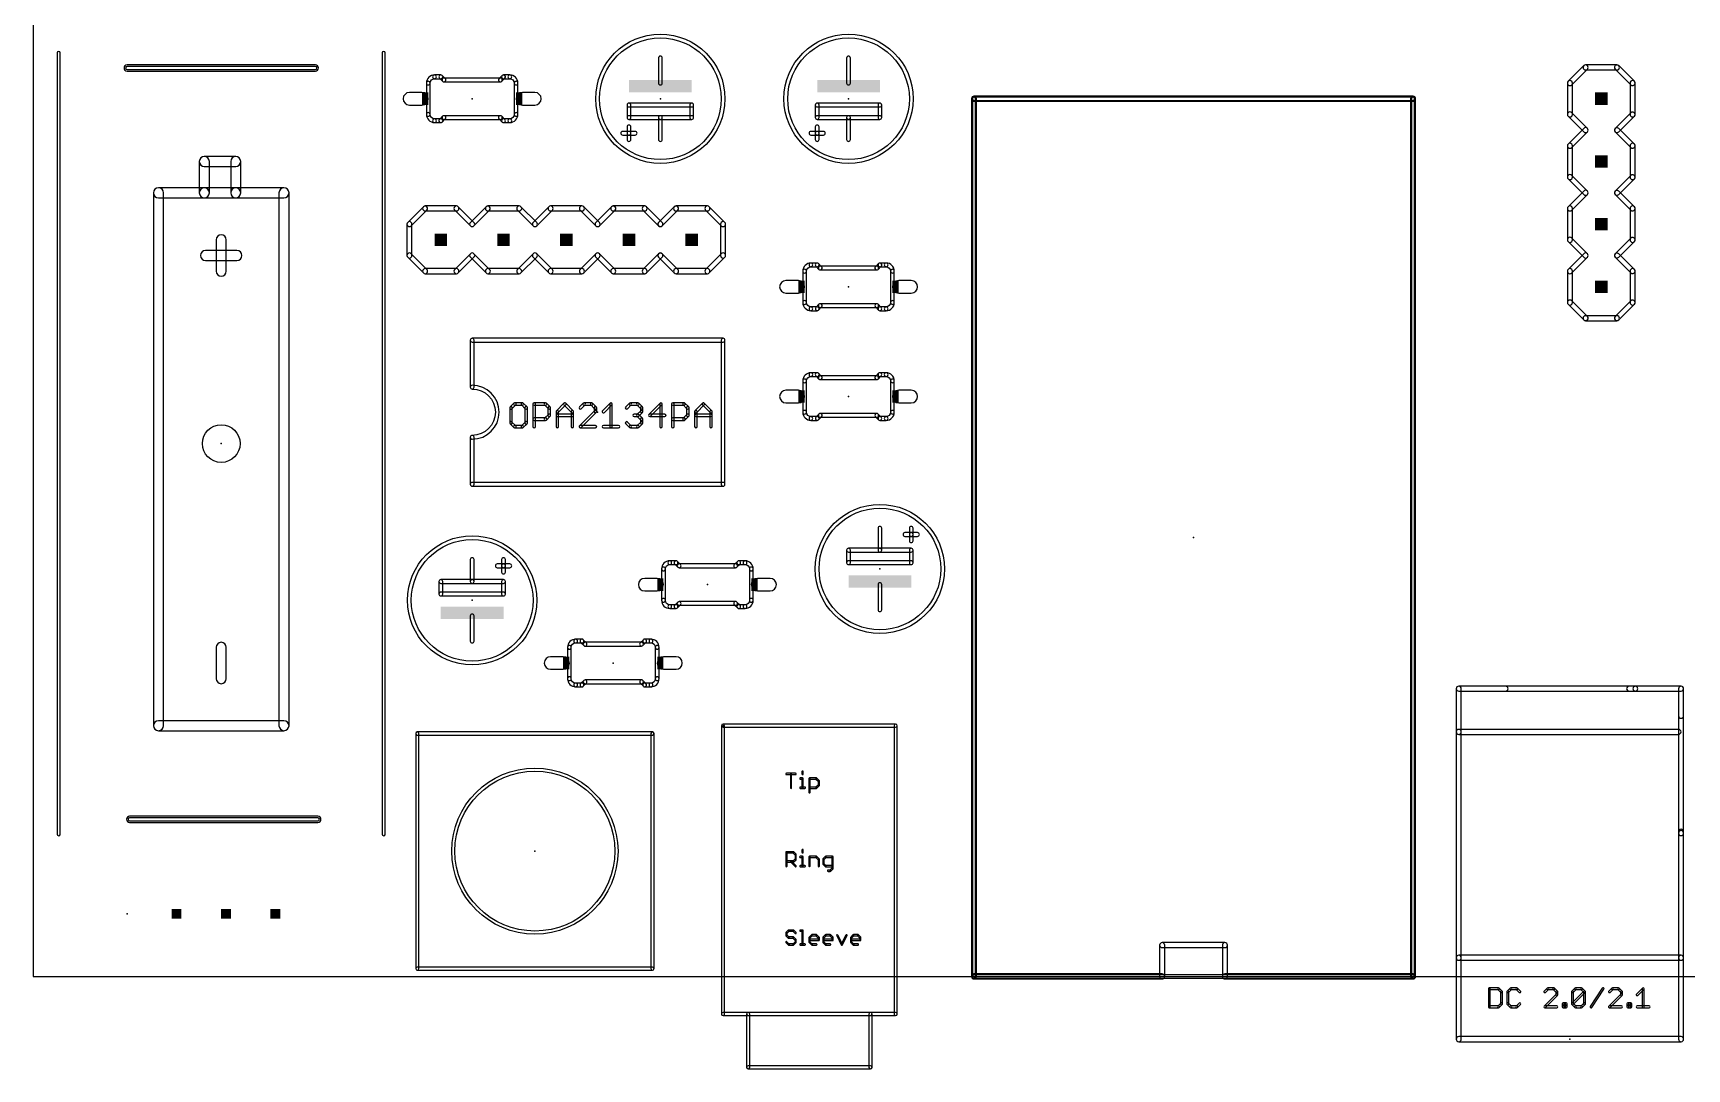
# Model space of a CAD drawing. Extents: x 0 to 101, y -4 to 80.
# Drawn here: x 0 to 67, y -3.7 to 38.2 of the extents above; entities that cross this region are included whole.
import ezdxf

# ---------------------------------------------------------------- set-up
doc = ezdxf.new("R2010")
doc.units = 0
for name, color, linetype in [('20', 178, 'CONTINUOUS'), ('21', 251, 'CONTINUOUS'), ('23', 178, 'CONTINUOUS'), ('27', 251, 'CONTINUOUS'), ('41', 14, 'CONTINUOUS'), ('51', 251, 'CONTINUOUS')]:
    doc.layers.add(name, color=color, linetype=linetype)

# ---------------------------------------------------------------- blocks, each defined once
blk = doc.blocks.new('RECT')
blk.add_solid([(-0.5, -0.5), (0.5, -0.5), (-0.5, 0.5), (0.5, 0.5)])

msp = doc.modelspace()

# ---------------------------------------------------------------- linework, layer by layer
at = {"layer": '20'}
for p, q in [((0, 80), (0, 0)), ((0, 0), (100, 0))]:
    msp.add_line(p, q, dxfattribs=at)
msp.add_circle((7.62, 21.59), 0.762, dxfattribs=at)
at = {"layer": '21'}
for points in [[(62.7932, 36.9018), (62.1582, 36.2668, 1), (62.3018, 36.1232), (62.9368, 36.7582, 1)], [(64.135, 36.9316), (62.865, 36.9316, 1), (62.865, 36.7284), (64.135, 36.7284, 1)], [(64.8418, 36.2668), (64.2068, 36.9018, 1), (64.0632, 36.7582), (64.6982, 36.1232, 1)], [(16.256, 36.3728, 1), (16.256, 36.5252, 0.4142), (15.9258, 36.195, 1), (16.0782, 36.195, -0.4142)], [(16.256, 36.3728), (16.51, 36.3728, 1), (16.51, 36.5252), (16.256, 36.5252, 1)], [(16.6909, 36.3759), (16.5639, 36.5029, 1), (16.4561, 36.3951), (16.5831, 36.2681, 1)], [(16.637, 36.2458), (18.923, 36.2458, 1), (18.923, 36.3982), (16.637, 36.3982, 1)], [(18.9769, 36.2681), (19.1039, 36.3951, 1), (18.9961, 36.5029), (18.8691, 36.3759, 1)], [(19.304, 36.5252), (19.05, 36.5252, 1), (19.05, 36.3728), (19.304, 36.3728, 1)], [(19.4818, 36.195, 1), (19.6342, 36.195, 0.4142), (19.304, 36.5252, 1), (19.304, 36.3728, -0.4142)], [(62.3316, 34.925), (62.3316, 36.195, 1), (62.1284, 36.195), (62.1284, 34.925, 1)], [(64.6684, 36.195), (64.6684, 34.925, 1), (64.8716, 34.925), (64.8716, 36.195, 1)], [(38.2016, 0), (38.2016, 35.56, 1), (37.9984, 35.56), (37.9984, 0, 1)], [(38.1, 35.4584), (55.88, 35.4584, 1), (55.88, 35.6616), (38.1, 35.6616, 1)], [(55.7784, 35.56), (55.7784, 0, 1), (55.9816, 0), (55.9816, 35.56, 1)], [(16.0782, 34.925, 1), (15.9258, 34.925, 0.4142), (16.256, 34.5948, 1), (16.256, 34.7472, -0.4142)], [(16.5831, 34.8519), (16.4561, 34.7249, 1), (16.5639, 34.6171), (16.6909, 34.7441, 1)], [(16.637, 34.7218), (18.923, 34.7218, 1), (18.923, 34.8742), (16.637, 34.8742, 1)], [(18.8691, 34.7441), (18.9961, 34.6171, 1), (19.1039, 34.7249), (18.9769, 34.8519, 1)], [(19.304, 34.7472, 1), (19.304, 34.5948, 0.4142), (19.6342, 34.925, 1), (19.4818, 34.925, -0.4142)], [(62.9368, 34.3618), (62.3018, 34.9968, 1), (62.1582, 34.8532), (62.7932, 34.2182, 1)], [(64.6982, 34.9968), (64.0632, 34.3618, 1), (64.2068, 34.2182), (64.8418, 34.8532, 1)], [(16.256, 34.5948), (16.51, 34.5948, 1), (16.51, 34.7472), (16.256, 34.7472, 1)], [(19.304, 34.7472), (19.05, 34.7472, 1), (19.05, 34.5948), (19.304, 34.5948, 1)], [(24.13, 34.2392), (23.876, 34.2392, 1), (23.876, 34.0868), (24.13, 34.0868, 1)], [(24.2062, 34.163), (24.2062, 34.417, 1), (24.0538, 34.417), (24.0538, 34.163, 1)], [(24.2062, 33.909), (24.2062, 34.163, 1), (24.0538, 34.163), (24.0538, 33.909, 1)], [(24.384, 34.2392), (24.13, 34.2392, 1), (24.13, 34.0868), (24.384, 34.0868, 1)], [(31.75, 34.2392), (31.496, 34.2392, 1), (31.496, 34.0868), (31.75, 34.0868, 1)], [(31.8262, 34.163), (31.8262, 34.417, 1), (31.6738, 34.417), (31.6738, 34.163, 1)], [(31.8262, 33.909), (31.8262, 34.163, 1), (31.6738, 34.163), (31.6738, 33.909, 1)], [(32.004, 34.2392), (31.75, 34.2392, 1), (31.75, 34.0868), (32.004, 34.0868, 1)], [(62.3018, 33.5832), (62.9368, 34.2182, 1), (62.7932, 34.3618), (62.1582, 33.7268, 1)], [(64.0632, 34.2182), (64.6982, 33.5832, 1), (64.8418, 33.7268), (64.2068, 34.3618, 1)], [(62.3316, 32.385), (62.3316, 33.655, 1), (62.1284, 33.655), (62.1284, 32.385, 1)], [(64.6684, 33.655), (64.6684, 32.385, 1), (64.8716, 32.385), (64.8716, 33.655, 1)], [(8.2042, 33.2232), (6.9342, 33.2232, 1), (6.9342, 32.8168), (8.2042, 32.8168, 1)], [(6.731, 33.02), (6.731, 31.75, 1), (7.1374, 31.75), (7.1374, 33.02, 1)], [(8.4074, 31.75), (8.4074, 33.02, 1), (8.001, 33.02), (8.001, 31.75, 1)], [(62.9368, 31.8218), (62.3018, 32.4568, 1), (62.1582, 32.3132), (62.7932, 31.6782, 1)], [(64.6982, 32.4568), (64.0632, 31.8218, 1), (64.2068, 31.6782), (64.8418, 32.3132, 1)], [(6.9342, 31.9532), (5.08, 31.9532, 1), (5.08, 31.5468), (6.9342, 31.5468, 1)], [(4.8768, 31.75), (4.8768, 10.16, 1), (5.2832, 10.16), (5.2832, 31.75, 1)], [(8.2042, 31.9532), (6.9342, 31.9532, 1), (6.9342, 31.5468), (8.2042, 31.5468, 1)], [(10.16, 31.9532), (8.2042, 31.9532, 1), (8.2042, 31.5468), (10.16, 31.5468, 1)], [(10.3632, 10.16), (10.3632, 31.75, 1), (9.9568, 31.75), (9.9568, 10.16, 1)], [(62.3018, 31.0432), (62.9368, 31.6782, 1), (62.7932, 31.8218), (62.1582, 31.1868, 1)], [(64.0632, 31.6782), (64.6982, 31.0432, 1), (64.8418, 31.1868), (64.2068, 31.8218, 1)], [(15.8032, 31.1868), (15.1682, 30.5518, 1), (15.3118, 30.4082), (15.9468, 31.0432, 1)], [(15.875, 31.0134), (17.145, 31.0134, 1), (17.145, 31.2166), (15.875, 31.2166, 1)], [(17.0732, 31.0432), (17.7082, 30.4082, 1), (17.8518, 30.5518), (17.2168, 31.1868, 1)], [(17.8518, 30.4082), (18.4868, 31.0432, 1), (18.3432, 31.1868), (17.7082, 30.5518, 1)], [(18.415, 31.0134), (19.685, 31.0134, 1), (19.685, 31.2166), (18.415, 31.2166, 1)], [(19.6132, 31.0432), (20.2482, 30.4082, 1), (20.3918, 30.5518), (19.7568, 31.1868, 1)], [(20.3918, 30.4082), (21.0268, 31.0432, 1), (20.8832, 31.1868), (20.2482, 30.5518, 1)], [(20.955, 31.0134), (22.225, 31.0134, 1), (22.225, 31.2166), (20.955, 31.2166, 1)], [(22.1532, 31.0432), (22.7882, 30.4082, 1), (22.9318, 30.5518), (22.2968, 31.1868, 1)], [(23.4232, 31.1868), (22.7882, 30.5518, 1), (22.9318, 30.4082), (23.5668, 31.0432, 1)], [(23.495, 31.0134), (24.765, 31.0134, 1), (24.765, 31.2166), (23.495, 31.2166, 1)], [(24.6932, 31.0432), (25.3282, 30.4082, 1), (25.4718, 30.5518), (24.8368, 31.1868, 1)], [(25.4718, 30.4082), (26.1068, 31.0432, 1), (25.9632, 31.1868), (25.3282, 30.5518, 1)], [(26.035, 31.0134), (27.305, 31.0134, 1), (27.305, 31.2166), (26.035, 31.2166, 1)], [(27.2332, 31.0432), (27.8682, 30.4082, 1), (28.0118, 30.5518), (27.3768, 31.1868, 1)], [(62.3316, 29.845), (62.3316, 31.115, 1), (62.1284, 31.115), (62.1284, 29.845, 1)], [(64.6684, 31.115), (64.6684, 29.845, 1), (64.8716, 29.845), (64.8716, 31.115, 1)], [(15.1384, 30.48), (15.1384, 29.21, 1), (15.3416, 29.21), (15.3416, 30.48, 1)], [(27.8384, 30.48), (27.8384, 29.21, 1), (28.0416, 29.21), (28.0416, 30.48, 1)], [(7.8232, 28.575), (7.8232, 29.845, 1), (7.4168, 29.845), (7.4168, 28.575, 1)], [(62.9368, 29.2818), (62.3018, 29.9168, 1), (62.1582, 29.7732), (62.7932, 29.1382, 1)], [(64.6982, 29.9168), (64.0632, 29.2818, 1), (64.2068, 29.1382), (64.8418, 29.7732, 1)], [(8.255, 29.4132), (6.985, 29.4132, 1), (6.985, 29.0068), (8.255, 29.0068, 1)], [(15.1682, 29.1382), (15.8032, 28.5032, 1), (15.9468, 28.6468), (15.3118, 29.2818, 1)], [(17.7082, 29.2818), (17.0732, 28.6468, 1), (17.2168, 28.5032), (17.8518, 29.1382, 1)], [(18.4868, 28.6468), (17.8518, 29.2818, 1), (17.7082, 29.1382), (18.3432, 28.5032, 1)], [(20.2482, 29.2818), (19.6132, 28.6468, 1), (19.7568, 28.5032), (20.3918, 29.1382, 1)], [(21.0268, 28.6468), (20.3918, 29.2818, 1), (20.2482, 29.1382), (20.8832, 28.5032, 1)], [(22.7882, 29.2818), (22.1532, 28.6468, 1), (22.2968, 28.5032), (22.9318, 29.1382, 1)], [(22.7882, 29.1382), (23.4232, 28.5032, 1), (23.5668, 28.6468), (22.9318, 29.2818, 1)], [(25.3282, 29.2818), (24.6932, 28.6468, 1), (24.8368, 28.5032), (25.4718, 29.1382, 1)], [(26.1068, 28.6468), (25.4718, 29.2818, 1), (25.3282, 29.1382), (25.9632, 28.5032, 1)], [(27.8682, 29.2818), (27.2332, 28.6468, 1), (27.3768, 28.5032), (28.0118, 29.1382, 1)], [(31.496, 28.7528, 1), (31.496, 28.9052, 0.4142), (31.1658, 28.575, 1), (31.3182, 28.575, -0.4142)], [(31.496, 28.7528), (31.75, 28.7528, 1), (31.75, 28.9052), (31.496, 28.9052, 1)], [(31.9309, 28.7559), (31.8039, 28.8829, 1), (31.6961, 28.7751), (31.8231, 28.6481, 1)], [(34.2169, 28.6481), (34.3439, 28.7751, 1), (34.2361, 28.8829), (34.1091, 28.7559, 1)], [(34.544, 28.9052), (34.29, 28.9052, 1), (34.29, 28.7528), (34.544, 28.7528, 1)], [(34.7218, 28.575, 1), (34.8742, 28.575, 0.4142), (34.544, 28.9052, 1), (34.544, 28.7528, -0.4142)], [(62.7932, 29.2818), (62.1582, 28.6468, 1), (62.3018, 28.5032), (62.9368, 29.1382, 1)], [(64.8418, 28.6468), (64.2068, 29.2818, 1), (64.0632, 29.1382), (64.6982, 28.5032, 1)], [(17.145, 28.6766), (15.875, 28.6766, 1), (15.875, 28.4734), (17.145, 28.4734, 1)], [(19.685, 28.6766), (18.415, 28.6766, 1), (18.415, 28.4734), (19.685, 28.4734, 1)], [(22.225, 28.6766), (20.955, 28.6766, 1), (20.955, 28.4734), (22.225, 28.4734, 1)], [(24.765, 28.6766), (23.495, 28.6766, 1), (23.495, 28.4734), (24.765, 28.4734, 1)], [(27.305, 28.6766), (26.035, 28.6766, 1), (26.035, 28.4734), (27.305, 28.4734, 1)], [(31.877, 28.6258), (34.163, 28.6258, 1), (34.163, 28.7782), (31.877, 28.7782, 1)], [(62.3316, 27.305), (62.3316, 28.575, 1), (62.1284, 28.575), (62.1284, 27.305, 1)], [(64.6684, 28.575), (64.6684, 27.305, 1), (64.8716, 27.305), (64.8716, 28.575, 1)], [(31.3182, 27.305, 1), (31.1658, 27.305, 0.4142), (31.496, 26.9748, 1), (31.496, 27.1272, -0.4142)], [(31.496, 26.9748), (31.75, 26.9748, 1), (31.75, 27.1272), (31.496, 27.1272, 1)], [(31.8231, 27.2319), (31.6961, 27.1049, 1), (31.8039, 26.9971), (31.9309, 27.1241, 1)], [(31.877, 27.1018), (34.163, 27.1018, 1), (34.163, 27.2542), (31.877, 27.2542, 1)], [(34.1091, 27.1241), (34.2361, 26.9971, 1), (34.3439, 27.1049), (34.2169, 27.2319, 1)], [(34.544, 27.1272), (34.29, 27.1272, 1), (34.29, 26.9748), (34.544, 26.9748, 1)], [(34.544, 27.1272, 1), (34.544, 26.9748, 0.4142), (34.8742, 27.305, 1), (34.7218, 27.305, -0.4142)], [(62.9368, 26.7418), (62.3018, 27.3768, 1), (62.1582, 27.2332), (62.7932, 26.5982, 1)], [(64.6982, 27.3768), (64.0632, 26.7418, 1), (64.2068, 26.5982), (64.8418, 27.2332, 1)], [(64.135, 26.7716), (62.865, 26.7716, 1), (62.865, 26.5684), (64.135, 26.5684, 1)], [(27.94, 25.8572), (17.78, 25.8572, 1), (17.78, 25.7048), (27.94, 25.7048, 1)], [(17.7038, 25.781), (17.7038, 23.876, 1), (17.8562, 23.876), (17.8562, 25.781, 1)], [(27.8638, 25.781), (27.8638, 19.939, 1), (28.0162, 19.939), (28.0162, 25.781, 1)], [(31.496, 24.3078, 1), (31.496, 24.4602, 0.4142), (31.1658, 24.13, 1), (31.3182, 24.13, -0.4142)], [(31.496, 24.3078), (31.75, 24.3078, 1), (31.75, 24.4602), (31.496, 24.4602, 1)], [(31.9309, 24.3109), (31.8039, 24.4379, 1), (31.6961, 24.3301), (31.8231, 24.2031, 1)], [(34.163, 24.3332), (31.877, 24.3332, 1), (31.877, 24.1808), (34.163, 24.1808, 1)], [(34.2169, 24.2031), (34.3439, 24.3301, 1), (34.2361, 24.4379), (34.1091, 24.3109, 1)], [(34.544, 24.4602), (34.29, 24.4602, 1), (34.29, 24.3078), (34.544, 24.3078, 1)], [(34.7218, 24.13, 1), (34.8742, 24.13, 0.4142), (34.544, 24.4602, 1), (34.544, 24.3078, -0.4142)], [(17.78, 21.9202, 1), (17.78, 21.7678, 1), (17.78, 23.9522, 1), (17.78, 23.7998, -1)], [(31.3182, 22.86, 1), (31.1658, 22.86, 0.4142), (31.496, 22.5298, 1), (31.496, 22.6822, -0.4142)], [(31.8231, 22.7869), (31.6961, 22.6599, 1), (31.8039, 22.5521), (31.9309, 22.6791, 1)], [(34.163, 22.8092), (31.877, 22.8092, 1), (31.877, 22.6568), (34.163, 22.6568, 1)], [(34.1091, 22.6791), (34.2361, 22.5521, 1), (34.3439, 22.6599), (34.2169, 22.7869, 1)], [(34.544, 22.6822, 1), (34.544, 22.5298, 0.4142), (34.8742, 22.86, 1), (34.7218, 22.86, -0.4142)], [(31.496, 22.5298), (31.75, 22.5298, 1), (31.75, 22.6822), (31.496, 22.6822, 1)], [(34.544, 22.6822), (34.29, 22.6822, 1), (34.29, 22.5298), (34.544, 22.5298, 1)], [(17.8562, 19.939), (17.8562, 21.844, 1), (17.7038, 21.844), (17.7038, 19.939, 1)], [(17.78, 19.8628), (27.94, 19.8628, 1), (27.94, 20.0152), (17.78, 20.0152, 1)], [(35.4838, 18.161), (35.4838, 17.907, 1), (35.6362, 17.907), (35.6362, 18.161, 1)], [(35.306, 17.8308), (35.56, 17.8308, 1), (35.56, 17.9832), (35.306, 17.9832, 1)], [(35.4838, 17.907), (35.4838, 17.653, 1), (35.6362, 17.653), (35.6362, 17.907, 1)], [(35.56, 17.8308), (35.814, 17.8308, 1), (35.814, 17.9832), (35.56, 17.9832, 1)], [(18.9738, 16.891), (18.9738, 16.637, 1), (19.1262, 16.637), (19.1262, 16.891, 1)], [(25.781, 16.6878, 1), (25.781, 16.8402, 0.4142), (25.4508, 16.51, 1), (25.6032, 16.51, -0.4142)], [(25.781, 16.6878), (26.035, 16.6878, 1), (26.035, 16.8402), (25.781, 16.8402, 1)], [(26.2159, 16.6909), (26.0889, 16.8179, 1), (25.9811, 16.7101), (26.1081, 16.5831, 1)], [(28.5019, 16.5831), (28.6289, 16.7101, 1), (28.5211, 16.8179), (28.3941, 16.6909, 1)], [(28.829, 16.8402), (28.575, 16.8402, 1), (28.575, 16.6878), (28.829, 16.6878, 1)], [(29.0068, 16.51, 1), (29.1592, 16.51, 0.4142), (28.829, 16.8402, 1), (28.829, 16.6878, -0.4142)], [(18.796, 16.5608), (19.05, 16.5608, 1), (19.05, 16.7132), (18.796, 16.7132, 1)], [(18.9738, 16.637), (18.9738, 16.383, 1), (19.1262, 16.383), (19.1262, 16.637, 1)], [(19.05, 16.5608), (19.304, 16.5608, 1), (19.304, 16.7132), (19.05, 16.7132, 1)], [(26.162, 16.5608), (28.448, 16.5608, 1), (28.448, 16.7132), (26.162, 16.7132, 1)], [(25.6032, 15.24, 1), (25.4508, 15.24, 0.4142), (25.781, 14.9098, 1), (25.781, 15.0622, -0.4142)], [(25.781, 14.9098), (26.035, 14.9098, 1), (26.035, 15.0622), (25.781, 15.0622, 1)], [(26.1081, 15.1669), (25.9811, 15.0399, 1), (26.0889, 14.9321), (26.2159, 15.0591, 1)], [(26.162, 15.0368), (28.448, 15.0368, 1), (28.448, 15.1892), (26.162, 15.1892, 1)], [(28.3941, 15.0591), (28.5211, 14.9321, 1), (28.6289, 15.0399), (28.5019, 15.1669, 1)], [(28.829, 15.0622), (28.575, 15.0622, 1), (28.575, 14.9098), (28.829, 14.9098, 1)], [(28.829, 15.0622, 1), (28.829, 14.9098, 0.4142), (29.1592, 15.24, 1), (29.0068, 15.24, -0.4142)], [(7.8232, 12.065), (7.8232, 13.335, 1), (7.4168, 13.335), (7.4168, 12.065, 1)], [(21.971, 13.5128, 1), (21.971, 13.6652, 0.4142), (21.6408, 13.335, 1), (21.7932, 13.335, -0.4142)], [(21.971, 13.5128), (22.225, 13.5128, 1), (22.225, 13.6652), (21.971, 13.6652, 1)], [(22.4059, 13.5159), (22.2789, 13.6429, 1), (22.1711, 13.5351), (22.2981, 13.4081, 1)], [(22.352, 13.3858), (24.638, 13.3858, 1), (24.638, 13.5382), (22.352, 13.5382, 1)], [(24.6919, 13.4081), (24.8189, 13.5351, 1), (24.7111, 13.6429), (24.5841, 13.5159, 1)], [(25.019, 13.6652), (24.765, 13.6652, 1), (24.765, 13.5128), (25.019, 13.5128, 1)], [(25.1968, 13.335, 1), (25.3492, 13.335, 0.4142), (25.019, 13.6652, 1), (25.019, 13.5128, -0.4142)], [(21.7932, 12.065, 1), (21.6408, 12.065, 0.4142), (21.971, 11.7348, 1), (21.971, 11.8872, -0.4142)], [(25.019, 11.8872, 1), (25.019, 11.7348, 0.4142), (25.3492, 12.065, 1), (25.1968, 12.065, -0.4142)], [(21.971, 11.7348), (22.225, 11.7348, 1), (22.225, 11.8872), (21.971, 11.8872, 1)], [(22.2981, 11.9919), (22.1711, 11.8649, 1), (22.2789, 11.7571), (22.4059, 11.8841, 1)], [(22.352, 11.8618), (24.638, 11.8618, 1), (24.638, 12.0142), (22.352, 12.0142, 1)], [(24.5841, 11.8841), (24.7111, 11.7571, 1), (24.8189, 11.8649), (24.6919, 11.9919, 1)], [(25.019, 11.8872), (24.765, 11.8872, 1), (24.765, 11.7348), (25.019, 11.7348, 1)], [(57.8316, 0.76), (57.8316, 11.66, 1), (57.6284, 11.66), (57.6284, 0.76, 1)], [(57.73, 11.5584), (59.63, 11.5584, 1), (59.63, 11.7616), (57.73, 11.7616, 1)], [(66.73, 11.7616), (64.63, 11.7616, 1), (64.63, 11.5584), (66.73, 11.5584, 1)], [(66.6284, 11.66), (66.6284, 10.56, 1), (66.8316, 10.56), (66.8316, 11.66, 1)], [(5.08, 9.9568), (10.16, 9.9568, 1), (10.16, 10.3632), (5.08, 10.3632, 1)], [(27.8765, 10.16), (27.8765, -1.524, 1), (28.0035, -1.524), (28.0035, 10.16, 1)], [(34.925, 10.2235), (27.94, 10.2235, 1), (27.94, 10.0965), (34.925, 10.0965, 1)], [(34.9885, -1.524), (34.9885, 10.16, 1), (34.8615, 10.16), (34.8615, -1.524, 1)], [(25.0825, 9.906), (15.5575, 9.906, 1), (15.5575, 9.779), (25.0825, 9.779, 1)], [(15.494, 9.8425), (15.494, 0.3175, 1), (15.621, 0.3175), (15.621, 9.8425, 1)], [(25.146, 0.3175), (25.146, 9.8425, 1), (25.019, 9.8425), (25.019, 0.3175, 1)], [(30.5054, 8.1793), (30.8783, 8.1793, 1), (30.8783, 8.2301), (30.5054, 8.2301, 1)], [(30.7172, 7.6454), (30.7172, 8.2047, 1), (30.6664, 8.2047), (30.6664, 7.6454, 1)], [(31.0667, 7.9928), (31.1599, 7.9928, 1), (31.1599, 8.0436), (31.0667, 8.0436, 1)], [(31.1345, 8.2979), (31.1345, 8.2047, 1), (31.1853, 8.2047), (31.1853, 8.2979, 1)], [(31.1345, 8.0183), (31.1345, 7.6454, 1), (31.1853, 7.6454), (31.1853, 8.0183, 1)], [(31.4663, 7.459), (31.4663, 8.0183, 1), (31.4155, 8.0183), (31.4155, 7.459, 1)], [(31.4409, 7.9928), (31.7206, 7.9928, 1), (31.7206, 8.0436), (31.4409, 8.0436, 1)], [(31.7026, 8.0003), (31.7958, 7.9071, 1), (31.8317, 7.943), (31.7385, 8.0362, 1)], [(31.0667, 7.62), (31.2531, 7.62, 1), (31.2531, 7.6708), (31.0667, 7.6708, 1)], [(31.7206, 7.6708), (31.4409, 7.6708, 1), (31.4409, 7.62), (31.7206, 7.62, 1)], [(31.7958, 7.7566), (31.7026, 7.6634, 1), (31.7385, 7.6274), (31.8317, 7.7207, 1)], [(31.7884, 7.925), (31.7884, 7.7386, 1), (31.8392, 7.7386), (31.8392, 7.925, 1)], [(66.8316, 0.76), (66.8316, 5.86, 1), (66.6284, 5.86), (66.6284, 0.76, 1)], [(30.5308, 4.4704), (30.5308, 5.0297, 1), (30.48, 5.0297), (30.48, 4.4704, 1)], [(30.5054, 5.0043), (30.785, 5.0043, 1), (30.785, 5.0551), (30.5054, 5.0551, 1)], [(30.7671, 5.0117), (30.8603, 4.9185, 1), (30.8962, 4.9544), (30.803, 5.0476, 1)], [(30.8603, 4.768), (30.7671, 4.6748, 1), (30.803, 4.6389), (30.8962, 4.7321, 1)], [(30.8529, 4.9365), (30.8529, 4.75, 1), (30.9037, 4.75), (30.9037, 4.9365, 1)], [(31.0667, 4.8178), (31.1599, 4.8178, 1), (31.1599, 4.8687), (31.0667, 4.8687, 1)], [(31.1345, 5.1229), (31.1345, 5.0297, 1), (31.1853, 5.0297), (31.1853, 5.1229, 1)], [(31.1345, 4.8433), (31.1345, 4.4704, 1), (31.1853, 4.4704), (31.1853, 4.8433, 1)], [(31.4409, 4.8178), (31.7206, 4.8178, 1), (31.7206, 4.8687), (31.4409, 4.8687, 1)], [(31.4663, 4.4704), (31.4663, 4.8433, 1), (31.4155, 4.8433), (31.4155, 4.4704, 1)], [(31.7026, 4.8253), (31.7958, 4.7321, 1), (31.8317, 4.768), (31.7385, 4.8612, 1)], [(31.7884, 4.75), (31.7884, 4.4704, 1), (31.8392, 4.4704), (31.8392, 4.75, 1)], [(31.9768, 4.75), (31.9768, 4.5636, 1), (32.0276, 4.5636), (32.0276, 4.75, 1)], [(32.0775, 4.8612), (31.9843, 4.768, 1), (32.0202, 4.7321), (32.1134, 4.8253, 1)], [(32.3751, 4.8687), (32.0954, 4.8687, 1), (32.0954, 4.8178), (32.3751, 4.8178, 1)], [(32.4005, 4.3772), (32.4005, 4.8433, 1), (32.3497, 4.8433), (32.3497, 4.3772, 1)], [(30.785, 4.6822), (30.5054, 4.6822, 1), (30.5054, 4.6314), (30.785, 4.6314, 1)], [(30.6739, 4.6389), (30.8603, 4.4524, 1), (30.8962, 4.4884), (30.7098, 4.6748, 1)], [(31.0667, 4.445), (31.2531, 4.445, 1), (31.2531, 4.4958), (31.0667, 4.4958, 1)], [(31.9843, 4.5457), (32.0775, 4.4524, 1), (32.1134, 4.4884), (32.0202, 4.5816, 1)], [(32.0954, 4.445), (32.3751, 4.445, 1), (32.3751, 4.4958), (32.0954, 4.4958, 1)], [(32.1887, 4.2586), (32.2819, 4.2586, 1), (32.2819, 4.3094), (32.1887, 4.3094, 1)], [(32.2998, 4.266), (32.393, 4.3592, 1), (32.3571, 4.3951), (32.2639, 4.3019, 1)], [(30.5807, 1.8726), (30.4874, 1.7794, 1), (30.5234, 1.7435), (30.6166, 1.8367, 1)], [(30.48, 1.7615), (30.48, 1.6683, 1), (30.5308, 1.6683), (30.5308, 1.7615, 1)], [(30.4874, 1.6503), (30.5807, 1.5571, 1), (30.6166, 1.593), (30.5234, 1.6862, 1)], [(30.6166, 1.3134), (30.5234, 1.4066, 1), (30.4874, 1.3707), (30.5807, 1.2774, 1)], [(30.785, 1.8801), (30.5986, 1.8801, 1), (30.5986, 1.8293), (30.785, 1.8293, 1)], [(30.5986, 1.5496), (30.785, 1.5496, 1), (30.785, 1.6004), (30.5986, 1.6004, 1)], [(30.8603, 1.4066), (30.7671, 1.3134, 1), (30.803, 1.2774), (30.8962, 1.3707, 1)], [(30.8962, 1.7794), (30.803, 1.8726, 1), (30.7671, 1.8367), (30.8603, 1.7435, 1)], [(30.7671, 1.5571), (30.8603, 1.4639, 1), (30.8962, 1.4998), (30.803, 1.593, 1)], [(30.8529, 1.4818), (30.8529, 1.3886, 1), (30.9037, 1.3886), (30.9037, 1.4818, 1)], [(31.0667, 1.8293), (31.1599, 1.8293, 1), (31.1599, 1.8801), (31.0667, 1.8801, 1)], [(31.1345, 1.8547), (31.1345, 1.2954, 1), (31.1853, 1.2954), (31.1853, 1.8547, 1)], [(31.4663, 1.3886), (31.4663, 1.575, 1), (31.4155, 1.575), (31.4155, 1.3886, 1)], [(31.8138, 1.5072), (31.4409, 1.5072, 1), (31.4409, 1.4564), (31.8138, 1.4564, 1)], [(31.4589, 1.5571), (31.5521, 1.6503, 1), (31.5162, 1.6862), (31.423, 1.593, 1)], [(31.5521, 1.3134), (31.4589, 1.4066, 1), (31.423, 1.3707), (31.5162, 1.2774, 1)], [(31.5341, 1.6428), (31.7206, 1.6428, 1), (31.7206, 1.6937), (31.5341, 1.6937, 1)], [(31.7026, 1.6503), (31.7958, 1.5571, 1), (31.8317, 1.593), (31.7385, 1.6862, 1)], [(31.7884, 1.575), (31.7884, 1.4818, 1), (31.8392, 1.4818), (31.8392, 1.575, 1)], [(32.0276, 1.3886), (32.0276, 1.575, 1), (31.9768, 1.575), (31.9768, 1.3886, 1)], [(32.3751, 1.5072), (32.0022, 1.5072, 1), (32.0022, 1.4564), (32.3751, 1.4564, 1)], [(32.0202, 1.5571), (32.1134, 1.6503, 1), (32.0775, 1.6862), (31.9843, 1.593, 1)], [(32.1134, 1.3134), (32.0202, 1.4066, 1), (31.9843, 1.3707), (32.0775, 1.2774, 1)], [(32.0954, 1.6428), (32.2819, 1.6428, 1), (32.2819, 1.6937), (32.0954, 1.6937, 1)], [(32.2639, 1.6503), (32.3571, 1.5571, 1), (32.393, 1.593), (32.2998, 1.6862, 1)], [(32.3497, 1.575), (32.3497, 1.4818, 1), (32.4005, 1.4818), (32.4005, 1.575, 1)], [(32.5408, 1.6569), (32.7272, 1.284, 1), (32.7727, 1.3068), (32.5863, 1.6796, 1)], [(32.7727, 1.284), (32.9591, 1.6569, 1), (32.9137, 1.6796), (32.7272, 1.3068, 1)], [(33.1502, 1.3886), (33.1502, 1.575, 1), (33.0994, 1.575), (33.0994, 1.3886, 1)], [(33.4977, 1.5072), (33.1248, 1.5072, 1), (33.1248, 1.4564), (33.4977, 1.4564, 1)], [(33.1428, 1.5571), (33.236, 1.6503, 1), (33.2001, 1.6862), (33.1069, 1.593, 1)], [(33.236, 1.3134), (33.1428, 1.4066, 1), (33.1069, 1.3707), (33.2001, 1.2774, 1)], [(33.2181, 1.6428), (33.4045, 1.6428, 1), (33.4045, 1.6937), (33.2181, 1.6937, 1)], [(33.3865, 1.6503), (33.4797, 1.5571, 1), (33.5157, 1.593), (33.4224, 1.6862, 1)], [(33.4723, 1.575), (33.4723, 1.4818, 1), (33.5231, 1.4818), (33.5231, 1.575, 1)], [(48.26, 1.3716), (45.72, 1.3716, 1), (45.72, 1.1684), (48.26, 1.1684, 1)], [(45.6184, 1.27), (45.6184, 0, 1), (45.8216, 0), (45.8216, 1.27, 1)], [(48.3616, 0), (48.3616, 1.27, 1), (48.1584, 1.27), (48.1584, 0, 1)], [(30.785, 1.3208), (30.5986, 1.3208, 1), (30.5986, 1.27), (30.785, 1.27, 1)], [(31.0667, 1.27), (31.2531, 1.27, 1), (31.2531, 1.3208), (31.0667, 1.3208, 1)], [(31.7206, 1.3208), (31.5341, 1.3208, 1), (31.5341, 1.27), (31.7206, 1.27, 1)], [(32.2819, 1.3208), (32.0954, 1.3208, 1), (32.0954, 1.27), (32.2819, 1.27, 1)], [(33.4045, 1.3208), (33.2181, 1.3208, 1), (33.2181, 1.27), (33.4045, 1.27, 1)], [(57.73, 0.6584), (66.73, 0.6584, 1), (66.73, 0.8616), (57.73, 0.8616, 1)], [(15.5575, 0.254), (25.0825, 0.254, 1), (25.0825, 0.381), (15.5575, 0.381, 1)], [(45.72, 0.1016), (38.1, 0.1016, 1), (38.1, -0.1016), (45.72, -0.1016, 1)], [(55.88, 0.1016), (48.26, 0.1016, 1), (48.26, -0.1016), (55.88, -0.1016, 1)], [(27.94, -1.5875), (34.925, -1.5875, 1), (34.925, -1.4605), (27.94, -1.4605, 1)], [(28.956, -1.5875), (33.909, -1.5875, 1), (33.909, -1.4605), (28.956, -1.4605, 1)], [(29.0195, -3.683), (29.0195, -1.524, 1), (28.8925, -1.524), (28.8925, -3.683, 1)], [(33.8455, -1.524), (33.8455, -3.683, 1), (33.9725, -3.683), (33.9725, -1.524, 1)], [(33.909, -3.6195), (28.956, -3.6195, 1), (28.956, -3.7465), (33.909, -3.7465, 1)]]:
    msp.add_lwpolyline(points, format="xyb", close=True, dxfattribs=at)
for centre, radius in [((25.4, 35.56), 2.6162), ((33.02, 35.56), 2.6162), ((25.4, 35.56), 2.4638), ((33.02, 35.56), 2.4638), ((34.29, 16.51), 2.6162), ((34.29, 16.51), 2.4638), ((17.78, 15.24), 2.6162), ((17.78, 15.24), 2.4638), ((20.32, 5.08), 3.3655), ((20.32, 5.08), 3.2385)]:
    msp.add_circle(centre, radius, dxfattribs=at)
at = {"layer": '23'}
for p in [(17.78, 35.56), (25.4, 35.56), (33.02, 35.56), (63.5, 35.56), (16.51, 29.845), (33.02, 27.94), (33.02, 23.495), (22.86, 22.86), (7.62, 21.59), (46.99, 17.78), (34.29, 16.51), (27.305, 15.875), (17.78, 15.24), (23.495, 12.7), (27.94, 10.16), (20.32, 5.08), (3.81, 2.54), (62.23, -2.54)]:
    msp.add_point(p, dxfattribs=at)
at = {"layer": '27'}
for points in [[(19.4714, 23.2269), (19.3189, 23.0744, 1), (19.3907, 23.0025), (19.5432, 23.1551, 1)], [(19.304, 23.0385), (19.304, 22.4283, 1), (19.4056, 22.4283), (19.4056, 23.0385, 1)], [(19.8124, 23.2418), (19.5073, 23.2418, 1), (19.5073, 23.1402), (19.8124, 23.1402, 1)], [(20.0008, 23.0744), (19.8483, 23.2269, 1), (19.7765, 23.1551), (19.929, 23.0025, 1)], [(20.0157, 22.4283), (20.0157, 23.0385, 1), (19.9141, 23.0385), (19.9141, 22.4283, 1)], [(20.3411, 22.2758), (20.3411, 23.191, 1), (20.2395, 23.191), (20.2395, 22.2758, 1)], [(20.2903, 23.1402), (20.7479, 23.1402, 1), (20.7479, 23.2418), (20.2903, 23.2418, 1)], [(20.712, 23.1551), (20.8645, 23.0025, 1), (20.9364, 23.0744), (20.7838, 23.2269, 1)], [(20.8645, 22.7693), (20.712, 22.6168, 1), (20.7838, 22.5449), (20.9364, 22.6975, 1)], [(20.8496, 23.0385), (20.8496, 22.7334, 1), (20.9512, 22.7334), (20.9512, 23.0385, 1)], [(21.2618, 22.85), (21.5668, 23.1551, 1), (21.495, 23.2269), (21.1899, 22.9218, 1)], [(21.2766, 22.2758), (21.2766, 22.8859, 1), (21.175, 22.8859), (21.175, 22.2758, 1)], [(21.2258, 22.6826), (21.836, 22.6826, 1), (21.836, 22.7842), (21.2258, 22.7842, 1)], [(21.495, 23.1551), (21.8, 22.85, 1), (21.8719, 22.9218), (21.5668, 23.2269, 1)], [(21.7852, 22.8859), (21.7852, 22.2758, 1), (21.8868, 22.2758), (21.8868, 22.8859, 1)], [(22.278, 23.2269), (22.1254, 23.0744, 1), (22.1973, 23.0025), (22.3498, 23.1551, 1)], [(22.1973, 22.2399), (22.8074, 22.85, 1), (22.7356, 22.9218), (22.1254, 22.3117, 1)], [(22.6189, 23.2418), (22.3139, 23.2418, 1), (22.3139, 23.1402), (22.6189, 23.1402, 1)], [(22.8074, 23.0744), (22.6549, 23.2269, 1), (22.583, 23.1551), (22.7356, 23.0025, 1)], [(22.8223, 22.8859), (22.8223, 23.0385, 1), (22.7207, 23.0385), (22.7207, 22.8859, 1)], [(23.1328, 22.85), (23.4379, 23.1551, 1), (23.366, 23.2269), (23.061, 22.9218, 1)], [(23.3511, 23.191), (23.3511, 22.2758, 1), (23.4527, 22.2758), (23.4527, 23.191, 1)], [(24.0683, 23.0025), (24.2208, 23.1551, 1), (24.149, 23.2269), (23.9965, 23.0744, 1)], [(24.1849, 23.1402), (24.49, 23.1402, 1), (24.49, 23.2418), (24.1849, 23.2418, 1)], [(24.49, 22.7842), (24.3375, 22.7842, 1), (24.3375, 22.6826), (24.49, 22.6826, 1)], [(24.4541, 23.1551), (24.6066, 23.0025, 1), (24.6784, 23.0744), (24.5259, 23.2269, 1)], [(24.6066, 22.9218), (24.4541, 22.7693, 1), (24.5259, 22.6975), (24.6784, 22.85, 1)], [(24.4541, 22.6975), (24.6066, 22.5449, 1), (24.6784, 22.6168), (24.5259, 22.7693, 1)], [(24.5917, 23.0385), (24.5917, 22.8859, 1), (24.6933, 22.8859), (24.6933, 23.0385, 1)], [(25.3896, 23.2269), (24.932, 22.7693, 1), (25.0038, 22.6975), (25.4614, 23.1551, 1)], [(24.9679, 22.6826), (25.578, 22.6826, 1), (25.578, 22.7842), (24.9679, 22.7842, 1)], [(25.4763, 22.2758), (25.4763, 23.191, 1), (25.3747, 23.191), (25.3747, 22.2758, 1)], [(25.9542, 22.2758), (25.9542, 23.191, 1), (25.8526, 23.191), (25.8526, 22.2758, 1)], [(25.9034, 23.1402), (26.361, 23.1402, 1), (26.361, 23.2418), (25.9034, 23.2418, 1)], [(26.3251, 23.1551), (26.4776, 23.0025, 1), (26.5495, 23.0744), (26.3969, 23.2269, 1)], [(26.4776, 22.7693), (26.3251, 22.6168, 1), (26.3969, 22.5449), (26.5495, 22.6975, 1)], [(26.4628, 23.0385), (26.4628, 22.7334, 1), (26.5644, 22.7334), (26.5644, 23.0385, 1)], [(26.8749, 22.85), (27.1799, 23.1551, 1), (27.1081, 23.2269), (26.803, 22.9218, 1)], [(26.8897, 22.2758), (26.8897, 22.8859, 1), (26.7882, 22.8859), (26.7882, 22.2758, 1)], [(26.839, 22.6826), (27.4491, 22.6826, 1), (27.4491, 22.7842), (26.839, 22.7842, 1)], [(27.1081, 23.1551), (27.4131, 22.85, 1), (27.485, 22.9218), (27.1799, 23.2269, 1)], [(27.3983, 22.8859), (27.3983, 22.2758, 1), (27.4999, 22.2758), (27.4999, 22.8859, 1)], [(19.3189, 22.3924), (19.4714, 22.2399, 1), (19.5432, 22.3117), (19.3907, 22.4642, 1)], [(19.5073, 22.225), (19.8124, 22.225, 1), (19.8124, 22.3266), (19.5073, 22.3266, 1)], [(19.8483, 22.2399), (20.0008, 22.3924, 1), (19.929, 22.4642), (19.7765, 22.3117, 1)], [(20.7479, 22.6317), (20.2903, 22.6317, 1), (20.2903, 22.5301), (20.7479, 22.5301, 1)], [(22.7715, 22.3266), (22.1614, 22.3266, 1), (22.1614, 22.225), (22.7715, 22.225, 1)], [(23.0969, 22.225), (23.707, 22.225, 1), (23.707, 22.3266), (23.0969, 22.3266, 1)], [(24.2208, 22.3117), (24.0683, 22.4642, 1), (23.9965, 22.3924), (24.149, 22.2399, 1)], [(24.49, 22.3266), (24.1849, 22.3266, 1), (24.1849, 22.225), (24.49, 22.225, 1)], [(24.6066, 22.4642), (24.4541, 22.3117, 1), (24.5259, 22.2399), (24.6784, 22.3924, 1)], [(24.5917, 22.5809), (24.5917, 22.4283, 1), (24.6933, 22.4283), (24.6933, 22.5809, 1)], [(26.361, 22.6317), (25.9034, 22.6317, 1), (25.9034, 22.5301), (26.361, 22.5301, 1)]]:
    msp.add_lwpolyline(points, format="xyb", close=True, dxfattribs=at)
at = {"layer": '41'}
for points in [[(11.43, 36.937), (3.81, 36.937, 1), (3.81, 36.683), (11.43, 36.683, 1)], [(3.91, 6.243), (11.53, 6.243, 1), (11.53, 6.497), (3.91, 6.497, 1)]]:
    msp.add_lwpolyline(points, format="xyb", close=True, dxfattribs=at)
at = {"layer": '51'}
for points in [[(0.9765, 37.415), (0.9765, 5.765, 1), (1.1035, 5.765), (1.1035, 37.415, 1)], [(11.43, 36.8735), (3.81, 36.8735, 1), (3.81, 36.7465), (11.43, 36.7465, 1)], [(14.1365, 37.415), (14.1365, 5.765, 1), (14.2635, 5.765), (14.2635, 37.415, 1)], [(25.4762, 36.195), (25.4762, 37.211, 1), (25.3238, 37.211), (25.3238, 36.195, 1)], [(33.0962, 36.195), (33.0962, 37.211, 1), (32.9438, 37.211), (32.9438, 36.195, 1)], [(15.9258, 36.195), (15.9258, 34.925, 1), (16.0782, 34.925), (16.0782, 36.195, 1)], [(19.4818, 36.195), (19.4818, 34.925, 1), (19.6342, 34.925), (19.6342, 36.195, 1)], [(15.24, 35.306), (15.748, 35.306, 1), (15.748, 35.814), (15.24, 35.814, 1)], [(20.32, 35.814), (19.812, 35.814, 1), (19.812, 35.306), (20.32, 35.306, 1)], [(38.1635, 0), (38.1635, 35.56, 1), (38.0365, 35.56), (38.0365, 0, 1)], [(38.1, 35.4965), (55.88, 35.4965, 1), (55.88, 35.6235), (38.1, 35.6235, 1)], [(55.8165, 35.56), (55.8165, 0, 1), (55.9435, 0), (55.9435, 35.56, 1)], [(26.67, 35.3822), (24.13, 35.3822, 1), (24.13, 35.2298), (26.67, 35.2298, 1)], [(24.0538, 35.306), (24.0538, 34.798, 1), (24.2062, 34.798), (24.2062, 35.306, 1)], [(24.13, 34.7218), (25.4, 34.7218, 1), (25.4, 34.8742), (24.13, 34.8742, 1)], [(25.4762, 33.909), (25.4762, 34.798, 1), (25.3238, 34.798), (25.3238, 33.909, 1)], [(25.4, 34.7218), (26.67, 34.7218, 1), (26.67, 34.8742), (25.4, 34.8742, 1)], [(26.7462, 34.798), (26.7462, 35.306, 1), (26.5938, 35.306), (26.5938, 34.798, 1)], [(34.29, 35.3822), (31.75, 35.3822, 1), (31.75, 35.2298), (34.29, 35.2298, 1)], [(31.6738, 35.306), (31.6738, 34.798, 1), (31.8262, 34.798), (31.8262, 35.306, 1)], [(31.75, 34.7218), (33.02, 34.7218, 1), (33.02, 34.8742), (31.75, 34.8742, 1)], [(33.0962, 33.909), (33.0962, 34.798, 1), (32.9438, 34.798), (32.9438, 33.909, 1)], [(33.02, 34.7218), (34.29, 34.7218, 1), (34.29, 34.8742), (33.02, 34.8742, 1)], [(34.3662, 34.798), (34.3662, 35.306, 1), (34.2138, 35.306), (34.2138, 34.798, 1)], [(30.48, 27.686), (30.988, 27.686, 1), (30.988, 28.194), (30.48, 28.194, 1)], [(31.1658, 28.575), (31.1658, 27.305, 1), (31.3182, 27.305), (31.3182, 28.575, 1)], [(34.7218, 28.575), (34.7218, 27.305, 1), (34.8742, 27.305), (34.8742, 28.575, 1)], [(35.56, 28.194), (35.052, 28.194, 1), (35.052, 27.686), (35.56, 27.686, 1)], [(31.3182, 22.86), (31.3182, 24.13, 1), (31.1658, 24.13), (31.1658, 22.86, 1)], [(34.8742, 22.86), (34.8742, 24.13, 1), (34.7218, 24.13), (34.7218, 22.86, 1)], [(30.48, 23.241), (30.988, 23.241, 1), (30.988, 23.749), (30.48, 23.749, 1)], [(35.56, 23.749), (35.052, 23.749, 1), (35.052, 23.241), (35.56, 23.241, 1)], [(34.2138, 18.161), (34.2138, 17.272, 1), (34.3662, 17.272), (34.3662, 18.161, 1)], [(17.7038, 16.891), (17.7038, 16.002, 1), (17.8562, 16.002), (17.8562, 16.891, 1)], [(34.29, 17.3482), (33.02, 17.3482, 1), (33.02, 17.1958), (34.29, 17.1958, 1)], [(32.9438, 17.272), (32.9438, 16.764, 1), (33.0962, 16.764), (33.0962, 17.272, 1)], [(33.02, 16.6878), (35.56, 16.6878, 1), (35.56, 16.8402), (33.02, 16.8402, 1)], [(35.56, 17.3482), (34.29, 17.3482, 1), (34.29, 17.1958), (35.56, 17.1958, 1)], [(35.6362, 16.764), (35.6362, 17.272, 1), (35.4838, 17.272), (35.4838, 16.764, 1)], [(17.78, 16.0782), (16.51, 16.0782, 1), (16.51, 15.9258), (17.78, 15.9258, 1)], [(16.4338, 16.002), (16.4338, 15.494, 1), (16.5862, 15.494), (16.5862, 16.002, 1)], [(19.05, 16.0782), (17.78, 16.0782, 1), (17.78, 15.9258), (19.05, 15.9258, 1)], [(19.1262, 15.494), (19.1262, 16.002, 1), (18.9738, 16.002), (18.9738, 15.494, 1)], [(24.765, 15.621), (25.273, 15.621, 1), (25.273, 16.129), (24.765, 16.129, 1)], [(25.4508, 16.51), (25.4508, 15.24, 1), (25.6032, 15.24), (25.6032, 16.51, 1)], [(29.0068, 16.51), (29.0068, 15.24, 1), (29.1592, 15.24), (29.1592, 16.51, 1)], [(29.845, 16.129), (29.337, 16.129, 1), (29.337, 15.621), (29.845, 15.621, 1)], [(16.51, 15.4178), (19.05, 15.4178, 1), (19.05, 15.5702), (16.51, 15.5702, 1)], [(34.2138, 15.875), (34.2138, 14.859, 1), (34.3662, 14.859), (34.3662, 15.875, 1)], [(17.7038, 14.605), (17.7038, 13.589, 1), (17.8562, 13.589), (17.8562, 14.605, 1)], [(21.6408, 13.335), (21.6408, 12.065, 1), (21.7932, 12.065), (21.7932, 13.335, 1)], [(25.1968, 13.335), (25.1968, 12.065, 1), (25.3492, 12.065), (25.3492, 13.335, 1)], [(20.955, 12.446), (21.463, 12.446, 1), (21.463, 12.954), (20.955, 12.954, 1)], [(26.035, 12.954), (25.527, 12.954, 1), (25.527, 12.446), (26.035, 12.446, 1)], [(57.8316, 9.91), (57.8316, 11.66, 1), (57.6284, 11.66), (57.6284, 9.91, 1)], [(57.73, 11.5584), (64.88, 11.5584, 1), (64.88, 11.7616), (57.73, 11.7616, 1)], [(64.88, 11.7616), (64.63, 11.7616, 1), (64.63, 11.5584), (64.88, 11.5584, 1)], [(66.73, 11.7616), (64.88, 11.7616, 1), (64.88, 11.5584), (66.73, 11.5584, 1)], [(66.6284, 11.66), (66.6284, 5.81, 1), (66.8316, 5.81), (66.8316, 11.66, 1)], [(57.8316, 0.76), (57.8316, 9.91, 1), (57.6284, 9.91), (57.6284, 0.76, 1)], [(57.73, 9.8084), (66.63, 9.8084, 1), (66.63, 10.0116), (57.73, 10.0116, 1)], [(11.53, 6.4335), (3.91, 6.4335, 1), (3.91, 6.3065), (11.53, 6.3065, 1)], [(66.8316, 5.81), (66.8316, 5.86, 1), (66.6284, 5.86), (66.6284, 5.81, 1)], [(66.8316, 0.76), (66.8316, 5.81, 1), (66.6284, 5.81), (66.6284, 0.76, 1)], [(57.6284, 0.76), (57.6284, -2.54, 1), (57.8316, -2.54), (57.8316, 0.76, 1)], [(57.73, 0.6584), (66.73, 0.6584, 1), (66.73, 0.8616), (57.73, 0.8616, 1)], [(66.8316, -2.54), (66.8316, 0.76, 1), (66.6284, 0.76), (66.6284, -2.54, 1)], [(55.88, 0.0635), (38.1, 0.0635, 1), (38.1, -0.0635), (55.88, -0.0635, 1)], [(58.928, -0.4947), (58.928, -1.2319, 1), (59.0042, -1.2319), (59.0042, -0.4947, 1)], [(59.3347, -0.4566), (58.9661, -0.4566, 1), (58.9661, -0.5328), (59.3347, -0.5328, 1)], [(59.4845, -0.5906), (59.3617, -0.4677, 1), (59.3078, -0.5216), (59.4306, -0.6445, 1)], [(59.4957, -1.109), (59.4957, -0.6175, 1), (59.4195, -0.6175), (59.4195, -1.109, 1)], [(59.8104, -0.4677), (59.6876, -0.5906, 1), (59.7415, -0.6445), (59.8643, -0.5216, 1)], [(59.6764, -0.6175), (59.6764, -1.109, 1), (59.7526, -1.109), (59.7526, -0.6175, 1)], [(60.0831, -0.4566), (59.8374, -0.4566, 1), (59.8374, -0.5328), (60.0831, -0.5328, 1)], [(60.2329, -0.5906), (60.1101, -0.4677, 1), (60.0562, -0.5216), (60.1791, -0.6445, 1)], [(61.3073, -0.4677), (61.1844, -0.5906, 1), (61.2383, -0.6445), (61.3612, -0.5216, 1)], [(61.58, -0.4566), (61.3342, -0.4566, 1), (61.3342, -0.5328), (61.58, -0.5328, 1)], [(61.7298, -0.5906), (61.6069, -0.4677, 1), (61.553, -0.5216), (61.6759, -0.6445, 1)], [(61.7409, -0.7404), (61.7409, -0.6175, 1), (61.6647, -0.6175), (61.6647, -0.7404, 1)], [(62.3609, -0.6445), (62.4838, -0.5216, 1), (62.4299, -0.4677), (62.307, -0.5906, 1)], [(62.3609, -1.136), (62.8524, -0.6445, 1), (62.7985, -0.5906), (62.307, -1.0821, 1)], [(62.3721, -1.109), (62.3721, -0.6175, 1), (62.2959, -0.6175), (62.2959, -1.109, 1)], [(62.4568, -0.5328), (62.7026, -0.5328, 1), (62.7026, -0.4566), (62.4568, -0.4566, 1)], [(62.6756, -0.5216), (62.7985, -0.6445, 1), (62.8524, -0.5906), (62.7295, -0.4677, 1)], [(62.7874, -0.6175), (62.7874, -1.109, 1), (62.8636, -1.109), (62.8636, -0.6175, 1)], [(63.1141, -1.253), (63.6056, -0.5158, 1), (63.5422, -0.4735), (63.0507, -1.2108, 1)], [(63.9267, -0.4677), (63.8039, -0.5906, 1), (63.8577, -0.6445), (63.9806, -0.5216, 1)], [(64.1994, -0.4566), (63.9537, -0.4566, 1), (63.9537, -0.5328), (64.1994, -0.5328, 1)], [(64.3492, -0.5906), (64.2264, -0.4677, 1), (64.1725, -0.5216), (64.2953, -0.6445, 1)], [(64.3604, -0.7404), (64.3604, -0.6175, 1), (64.2842, -0.6175), (64.2842, -0.7404, 1)], [(64.9804, -0.7674), (65.2261, -0.5216, 1), (65.1722, -0.4677), (64.9265, -0.7135, 1)], [(65.1611, -0.4947), (65.1611, -1.2319, 1), (65.2373, -1.2319), (65.2373, -0.4947, 1)], [(58.9661, -1.27), (59.3347, -1.27, 1), (59.3347, -1.1938), (58.9661, -1.1938, 1)], [(59.3617, -1.2588), (59.4845, -1.136, 1), (59.4306, -1.0821), (59.3078, -1.205, 1)], [(59.6876, -1.136), (59.8104, -1.2588, 1), (59.8643, -1.205), (59.7415, -1.0821, 1)], [(59.8374, -1.27), (60.0831, -1.27, 1), (60.0831, -1.1938), (59.8374, -1.1938, 1)], [(60.1101, -1.2588), (60.2329, -1.136, 1), (60.1791, -1.0821), (60.0562, -1.205, 1)], [(61.7028, -1.1938), (61.2113, -1.1938, 1), (61.2113, -1.27), (61.7028, -1.27, 1)], [(61.2383, -1.2588), (61.7298, -0.7674, 1), (61.6759, -0.7135), (61.1844, -1.205, 1)], [(61.9979, -1.2319), (61.9979, -1.109, 1), (61.9217, -1.109), (61.9217, -1.2319, 1)], [(61.9598, -1.1471), (62.0826, -1.1471, 1), (62.0826, -1.0709), (61.9598, -1.0709, 1)], [(62.0826, -1.1938), (61.9598, -1.1938, 1), (61.9598, -1.27), (62.0826, -1.27, 1)], [(62.0445, -1.109), (62.0445, -1.2319, 1), (62.1207, -1.2319), (62.1207, -1.109, 1)], [(62.4838, -1.205), (62.3609, -1.0821, 1), (62.307, -1.136), (62.4299, -1.2588, 1)], [(62.7026, -1.1938), (62.4568, -1.1938, 1), (62.4568, -1.27), (62.7026, -1.27, 1)], [(62.7985, -1.0821), (62.6756, -1.205, 1), (62.7295, -1.2588), (62.8524, -1.136, 1)], [(64.3223, -1.1938), (63.8308, -1.1938, 1), (63.8308, -1.27), (64.3223, -1.27, 1)], [(63.8577, -1.2588), (64.3492, -0.7674, 1), (64.2953, -0.7135), (63.8039, -1.205, 1)], [(64.6173, -1.2319), (64.6173, -1.109, 1), (64.5411, -1.109), (64.5411, -1.2319, 1)], [(64.5792, -1.1471), (64.7021, -1.1471, 1), (64.7021, -1.0709), (64.5792, -1.0709, 1)], [(64.7021, -1.1938), (64.5792, -1.1938, 1), (64.5792, -1.27), (64.7021, -1.27, 1)], [(64.664, -1.109), (64.664, -1.2319, 1), (64.7402, -1.2319), (64.7402, -1.109, 1)], [(64.9534, -1.27), (65.4449, -1.27, 1), (65.4449, -1.1938), (64.9534, -1.1938, 1)], [(66.73, -2.4384), (57.73, -2.4384, 1), (57.73, -2.6416), (66.73, -2.6416, 1)]]:
    msp.add_lwpolyline(points, format="xyb", close=True, dxfattribs=at)

# ---------------------------------------------------------------- block references
for p, xscale, yscale, rotation in [((25.4, 36.068), 0.508, 2.54, 90), ((33.02, 36.068), 0.508, 2.54, 90), ((15.875, 35.56), 0.254, 0.508, 180), ((19.685, 35.56), 0.254, 0.508, 180), ((63.5, 35.56), 0.508, 0.508, 270), ((63.5, 33.02), 0.508, 0.508, 270), ((63.5, 30.48), 0.508, 0.508, 270), ((31.115, 27.94), 0.254, 0.508, 180), ((34.925, 27.94), 0.254, 0.508, 180), ((63.5, 27.94), 0.508, 0.508, 270), ((25.4, 15.875), 0.254, 0.508, 180), ((29.21, 15.875), 0.254, 0.508, 180), ((34.29, 16.002), 0.508, 2.54, 270), ((17.78, 14.732), 0.508, 2.54, 270), ((21.59, 12.7), 0.254, 0.508, 180), ((25.4, 12.7), 0.254, 0.508, 180)]:
    msp.add_blockref('RECT', p, dxfattribs=dict(at, xscale=xscale, yscale=yscale, rotation=rotation))
for p, xscale, yscale in [((16.51, 29.845), 0.508, 0.508), ((19.05, 29.845), 0.508, 0.508), ((21.59, 29.845), 0.508, 0.508), ((24.13, 29.845), 0.508, 0.508), ((26.67, 29.845), 0.508, 0.508), ((31.115, 23.495), 0.254, 0.508), ((34.925, 23.495), 0.254, 0.508), ((5.81, 2.54), 0.4, 0.4), ((7.81, 2.54), 0.4, 0.4), ((9.81, 2.54), 0.4, 0.4)]:
    msp.add_blockref('RECT', p, dxfattribs=dict(at, xscale=xscale, yscale=yscale))

doc.saveas('drawing.dxf')
